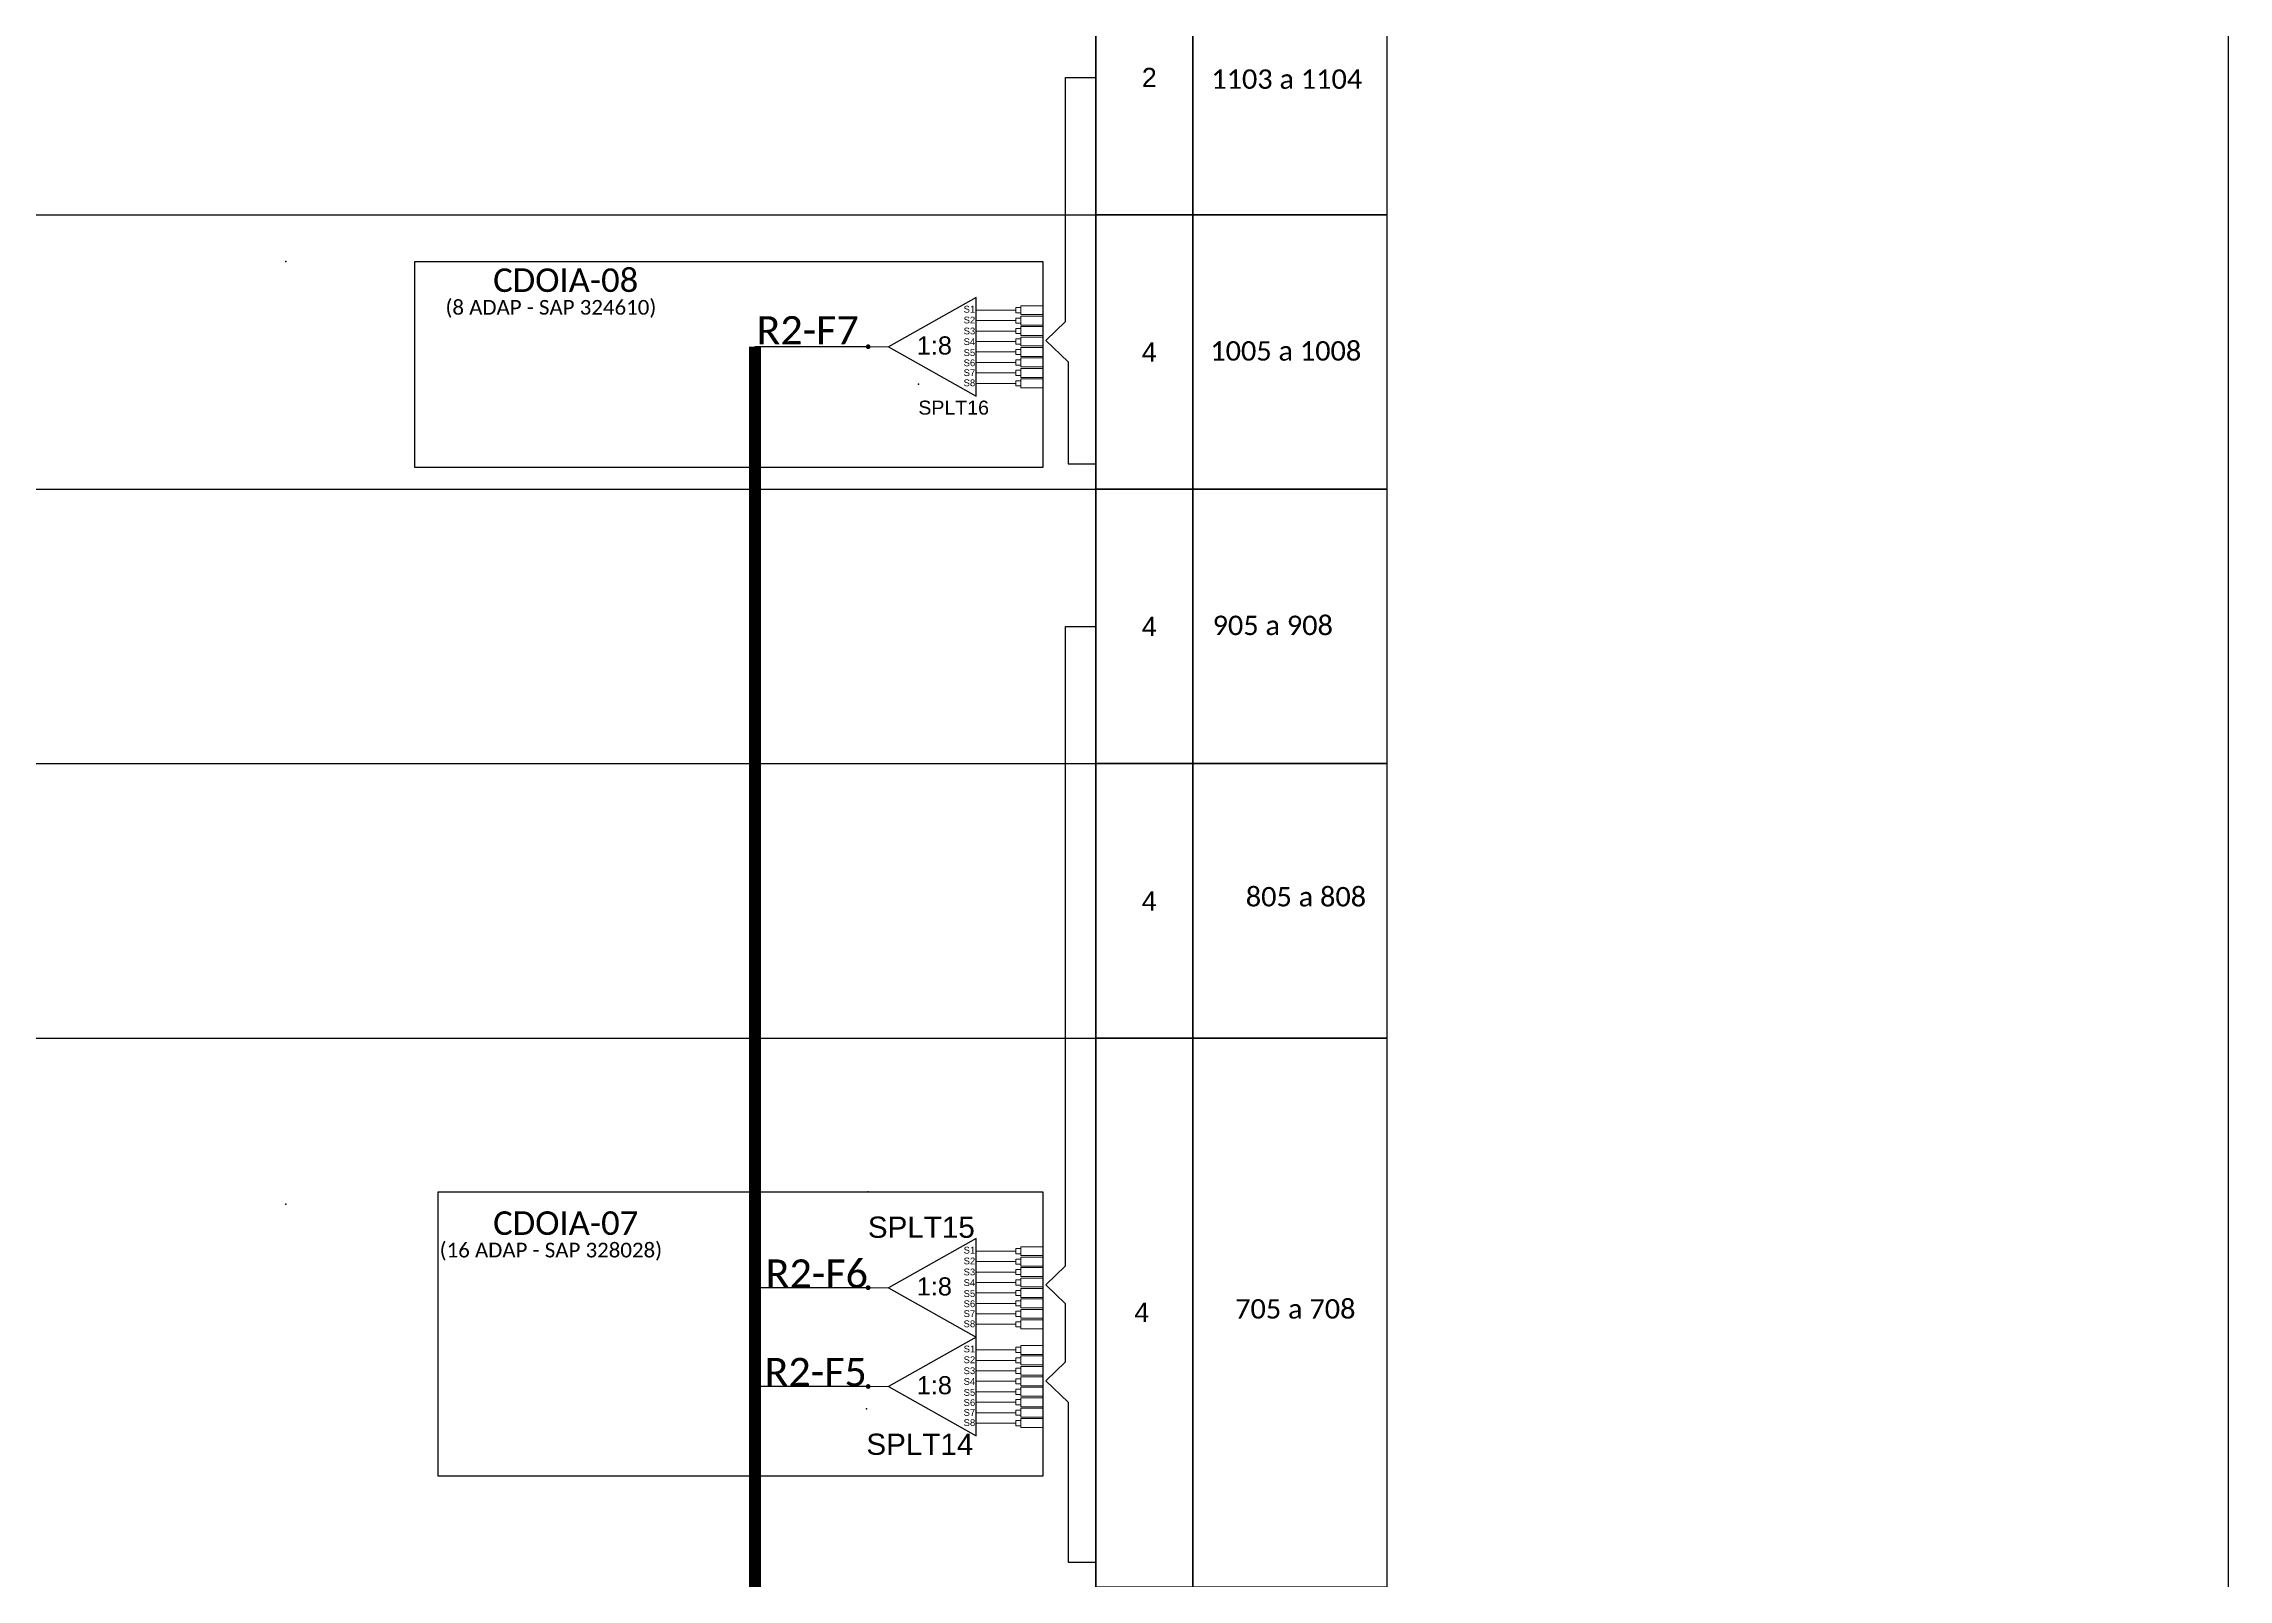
# Model space of a CAD drawing. Header units: metres. Extents: x -203 to 1885, y -55 to 636.
# Drawn here: x 690.9 to 824.4, y 490.2 to 584 of the extents above; entities that cross this region are included whole.
import ezdxf
from ezdxf.enums import TextEntityAlignment as Align

# ---------------------------------------------------------------- set-up
doc = ezdxf.new("R2010")
doc.units = ezdxf.units.M
doc.styles.add('ARIAL', font='arial.ttf')
doc.styles.add('WMF-Calibri0', font='calibri.ttf')

# ---------------------------------------------------------------- blocks, each defined once
blk = doc.blocks.new('SPLT_1-8_SC-APC')
at = {"color": 1}
blk.add_lwpolyline([(-7.37, -2.1), (-17.04, -7.55), (-7.37, -13), (-7.37, -2.1)], dxfattribs=at)
at = {"color": 3, "lineweight": 0}
for points in [[(-2.99, -3.51), (-7.37, -3.51)], [(-7.37, -4.66), (-2.99, -4.66)], [(-2.41, -3.02), (-2.41, -4)], [(-2.41, -3.02), (0, -3.02)], [(-2.41, -4), (0, -4)], [(-2.41, -4.17), (-2.41, -5.16)], [(-2.41, -4.17), (0, -4.17)], [(-7.37, -5.82), (-2.99, -5.82)], [(-7.37, -6.97), (-2.99, -6.97)], [(-2.41, -5.16), (0, -5.16)], [(-2.41, -5.32), (-2.41, -6.31)], [(-2.41, -5.32), (0, -5.32)], [(-2.41, -6.31), (0, -6.31)], [(-2.41, -6.48), (-2.41, -7.46)], [(-2.41, -6.48), (0, -6.48)], [(-7.37, -8.12), (-2.99, -8.12)], [(-7.37, -9.28), (-2.99, -9.28)], [(-2.41, -7.46), (0, -7.46)], [(-2.41, -7.63), (-2.41, -8.62)], [(-2.41, -7.63), (0, -7.63)], [(-2.41, -8.62), (0, -8.62)], [(-2.41, -8.78), (-2.41, -9.77)], [(-2.41, -8.78), (0, -8.78)], [(-7.37, -10.43), (-2.99, -10.43)], [(-7.37, -11.58), (-2.99, -11.58)], [(-2.41, -9.77), (0, -9.77)], [(-2.41, -9.94), (-2.41, -10.92)], [(-2.41, -9.94), (0, -9.94)], [(-2.41, -10.92), (0, -10.92)], [(-2.41, -11.09), (-2.41, -12.08)], [(-2.41, -11.09), (0, -11.09)], [(-2.41, -12.08), (0, -12.08)]]:
    blk.add_lwpolyline(points, dxfattribs=at)
for points in [[(-2.99, -3.22), (-2.41, -3.22), (-2.41, -3.8), (-2.99, -3.8)], [(-2.99, -4.38), (-2.41, -4.38), (-2.41, -4.95), (-2.99, -4.95)], [(-2.99, -5.53), (-2.41, -5.53), (-2.41, -6.1), (-2.99, -6.1)], [(-2.99, -6.68), (-2.41, -6.68), (-2.41, -7.26), (-2.99, -7.26)], [(-2.99, -7.84), (-2.41, -7.84), (-2.41, -8.41), (-2.99, -8.41)], [(-2.99, -8.99), (-2.41, -8.99), (-2.41, -9.56), (-2.99, -9.56)], [(-2.99, -10.14), (-2.41, -10.14), (-2.41, -10.72), (-2.99, -10.72)], [(-2.99, -11.3), (-2.41, -11.3), (-2.41, -11.87), (-2.99, -11.87)]]:
    blk.add_lwpolyline(points, close=True, dxfattribs=at)
at = {"color": 1, "lineweight": 0}
blk.add_lwpolyline([(-17.04, -7.55), (-19.26, -7.55)], dxfattribs=at)
at = {"color": 1, "style": 'ARIAL'}
for s, height, p in [('S1', 0.75, (-8.74, -3.78)), ('S2', 0.75, (-8.74, -4.97)), ('1:8', 2, (-13.91, -8.4)), ('S3', 0.75, (-8.74, -6.18)), ('S4', 0.75, (-8.74, -7.36)), ('S5', 0.75, (-8.74, -8.57)), ('S6', 0.75, (-8.74, -9.69)), ('S7', 0.75, (-8.74, -10.78)), ('S8', 0.75, (-8.74, -11.9))]:
    blk.add_text(s, height=height, dxfattribs=at).set_placement(p)
blk = doc.blocks.new('A$C415C251F')
at = {"color": 3}
blk.add_point((0, 0), dxfattribs=at)
blk = doc.blocks.new('LEG_CDOIA8_C-SPLT_ESQ')
at = {"color": 3, "extrusion": (0, 0, -1), "xscale": -1, "zscale": -1}
blk.add_blockref('A$C415C251F', (0, 0), dxfattribs=at)
at = {"color": 1, "style": 'WMF-Calibri0', "flags": 4}
blk.add_attdef('CDO', (21.44, -2.61), '', height=2, dxfattribs=at)
blk.add_attdef('MODELO', text='', height=1.5, dxfattribs=at).set_placement((22.54, -4.54), align=Align.CENTER)
at = {"style": 'ARIAL', "flags": 4}
blk.add_attdef('SPLITAGEM', text='', height=1.5, dxfattribs=at).set_placement((18.61, -12.59), align=Align.CENTER)
blk = doc.blocks.new('SPLITTER_')
blk.add_point((0, 0))
at = {"style": 'ARIAL', "flags": 4}
blk.add_attdef('SPLT', (0, -3.26), '', height=1.5, dxfattribs=at)

msp = doc.modelspace()

# ---------------------------------------------------------------- hatches: boundary and pattern name
h = msp.add_hatch(color=3)
h.dxf.hatch_style = 1
edge = h.paths.add_edge_path()
edge.add_arc((741.28, 565.51), 0.146, 0, 360)
h = msp.add_hatch(color=3)
h.dxf.hatch_style = 1
edge = h.paths.add_edge_path()
edge.add_arc((741.28, 507.98), 0.146, 0, 360)
h = msp.add_hatch(color=3)
h.dxf.hatch_style = 1
edge = h.paths.add_edge_path()
edge.add_arc((741.28, 501.94), 0.146, 0, 360)

# ---------------------------------------------------------------- linework, layer by layer
for p, q in [((755.2, 590.36), (755.2, 573.58)), ((633.77, 573.58), (755.2, 573.58)), ((755.2, 573.58), (755.2, 556.8)), ((633.77, 556.8), (755.2, 556.8)), ((755.2, 556.8), (755.2, 540.02)), ((633.77, 540.02), (755.2, 540.02)), ((755.2, 540.02), (755.2, 523.24)), ((633.77, 523.24), (755.2, 523.24)), ((755.2, 523.24), (755.2, 489.67))]:
    msp.add_line(p, q)
for points in [[(-203.47, 636.01), (824.44, 636.01), (824.44, -55.3), (-203.47, -55.3)], [(755.2, 590.36), (761.14, 590.36), (761.14, 573.58), (755.2, 573.58)], [(761.14, 590.36), (773, 590.36), (773, 573.58), (761.14, 573.58)], [(755.2, 573.58), (761.14, 573.58), (761.14, 556.8), (755.2, 556.8)], [(761.14, 573.58), (773, 573.58), (773, 556.8), (761.14, 556.8)], [(755.2, 556.8), (761.14, 556.8), (761.14, 540.02), (755.2, 540.02)], [(761.14, 556.8), (773, 556.8), (773, 540.02), (761.14, 540.02)], [(755.2, 540.02), (761.14, 540.02), (761.14, 523.24), (755.2, 523.24)], [(761.14, 540.02), (773, 540.02), (773, 523.24), (761.14, 523.24)], [(755.2, 523.24), (761.14, 523.24), (761.14, 489.67), (755.2, 489.67)], [(761.14, 523.24), (773, 523.24), (773, 489.67), (761.14, 489.67)]]:
    msp.add_lwpolyline(points, close=True)
at = {"color": 3}
for points in [[(753.35, 567.05), (753.35, 581.97), (755.2, 581.97)], [(753.35, 567.05), (752.14, 565.89), (753.5, 564.59)], [(753.5, 564.59), (753.5, 558.36), (755.2, 558.36)], [(753.35, 509.32), (753.35, 548.41), (755.2, 548.41)], [(753.35, 509.32), (752.14, 508.16), (753.35, 507)], [(753.35, 503.45), (753.35, 507)], [(753.35, 503.45), (752.14, 502.29), (753.5, 500.99)], [(753.5, 500.99), (753.5, 491.2), (755.2, 491.2)]]:
    msp.add_lwpolyline(points, dxfattribs=at)
at = {"color": 1}
for points in [[(713.56, 570.73), (751.96, 570.73), (751.96, 558.13), (713.56, 558.13)], [(714.99, 513.85), (751.96, 513.85), (751.96, 496.46), (714.99, 496.46)]]:
    msp.add_lwpolyline(points, close=True, dxfattribs=at)
at = {"color": 6, "const_width": 0.726}
msp.add_lwpolyline([(734.36, 565.51), (734.36, 336.3)], dxfattribs=at)
at = {"color": 6}
for points in [[(741.28, 565.51), (734.36, 565.51)], [(741.28, 507.98), (734.36, 507.98)], [(741.28, 501.94), (734.36, 501.94)]]:
    msp.add_lwpolyline(points, dxfattribs=at)

# ---------------------------------------------------------------- block references
at = {"color": 1}
ref = msp.add_blockref('LEG_CDOIA8_C-SPLT_ESQ', (705.68, 570.73), dxfattribs=dict(at, xscale=0.7185024000001636, yscale=0.7185024000001619, zscale=0.7185024000001633))
ref.add_attrib('CDO', 'CDOIA-08', (718.35, 568.86), dxfattribs={"color": 1, "height": 1.437, "style": 'WMF-Calibri0'})
ref.add_attrib('MODELO', '(8 ADAP - SAP 324610)', dxfattribs={"color": 1, "height": 0.8981, "style": 'WMF-Calibri0'}).set_placement((721.88, 567.47), align=Align.CENTER)
at = {"color": 3, "xscale": 0.5542732800000003, "yscale": 0.5542732800000003, "zscale": 0.554273280000001}
for p in [(751.96, 569.69), (751.96, 512.16), (751.96, 506.12)]:
    msp.add_blockref('SPLT_1-8_SC-APC', p, dxfattribs=at)
ref = msp.add_blockref('SPLITTER_', (744.35, 563.22), dxfattribs=dict(xscale=0.5702400000001298, yscale=0.5702400000001298, zscale=0.5702400000001305))
ref.add_attrib('SPLT', 'SPLT16', (744.35, 561.36), dxfattribs={"height": 0.855, "style": 'ARIAL'})
at = {"color": 1}
ref = msp.add_blockref('LEG_CDOIA8_C-SPLT_ESQ', (705.68, 513.09), dxfattribs=dict(at, xscale=0.7185024000001636, yscale=0.7185024000001619, zscale=0.7185024000001633))
ref.add_attrib('CDO', 'CDOIA-07', (718.35, 511.21), dxfattribs={"color": 1, "height": 1.437, "style": 'WMF-Calibri0'})
ref.add_attrib('MODELO', '(16 ADAP - SAP 328028)', dxfattribs={"color": 1, "height": 0.8981, "style": 'WMF-Calibri0'}).set_placement((721.88, 509.83), align=Align.CENTER)
ref = msp.add_blockref('SPLITTER_', (741.26, 513.85), dxfattribs=dict(xscale=0.8640000000001962, yscale=0.8640000000001962, zscale=0.8640000000001964))
ref.add_attrib('SPLT', 'SPLT15', (741.26, 511.03), dxfattribs={"height": 1.296, "style": 'ARIAL'})
ref = msp.add_blockref('SPLITTER_', (741.17, 500.58), dxfattribs=dict(xscale=0.8640000000001962, yscale=0.8640000000001962, zscale=0.8640000000001964))
ref.add_attrib('SPLT', 'SPLT14', (741.17, 497.76), dxfattribs={"height": 1.296, "style": 'ARIAL'})

# ---------------------------------------------------------------- texts
at = {"style": 'WMF-Calibri0'}
for s, height, p in [('1103 a 1104', 1.1875, (762.26, 581.28)), ('1005 a 1008', 1.1875, (762.2, 564.66)), ('905 a 908', 1.188, (762.34, 547.88)), ('805 a 808', 1.188, (764.37, 531.29)), ('705 a 708', 1.188, (763.72, 506.09))]:
    msp.add_text(s, height=height, dxfattribs=at).set_placement(p)
at = {"color": 6, "style": 'WMF-Calibri0'}
for s, p in [('R2-F7', (734.45, 565.65)), ('R2-F6', (735.01, 507.98)), ('R2-F5', (734.94, 501.96))]:
    msp.add_text(s, height=1.728, dxfattribs=at).set_placement(p)
at = {"style": 'ARIAL', "flags": 12}
for tag, p in [('2', (758.47, 581.97)), ('4', (758.47, 565.19)), ('4', (758.47, 548.41)), ('4', (758.47, 531.63)), ('4', (758.01, 506.48))]:
    msp.add_attdef(tag, text='XX', height=1.179, dxfattribs=at).set_placement(p, align=Align.MIDDLE_CENTER)

doc.saveas('drawing.dxf')
